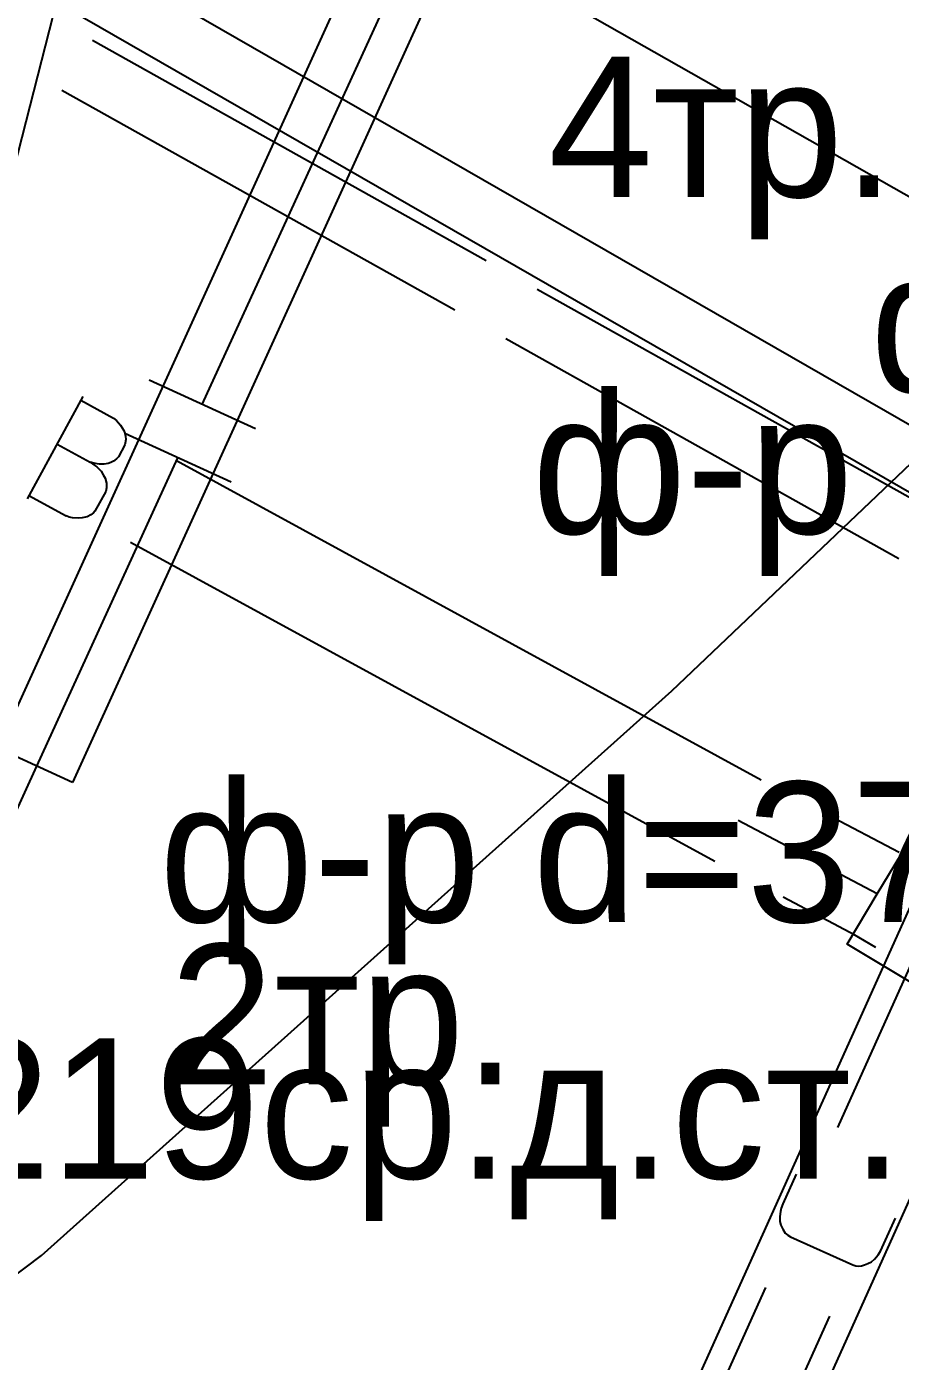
# Model space of a CAD drawing. Header units: metres. Extents: x -2743 to 126, y 13385 to 13916.
# Drawn here: x -1908.59 to -1901.12, y 13659.96 to 13671.37 of the extents above; entities that cross this region are included whole.
import ezdxf

# ---------------------------------------------------------------- set-up
doc = ezdxf.new("R2010")
doc.units = ezdxf.units.M
for name, color, linetype in [('output[1-12]_3_ДЖКХ-24_03233pp$0$Водосток проектный', 7, 'Continuous'), ('output[1-12]_3_ДЖКХ-24_03233up$0$Водопровод', 7, 'Continuous'), ('output[1-12]_3_ДЖКХ-24_03233up$0$Газопровод', 7, 'Continuous'), ('output[1-12]_3_ДЖКХ-24_03233up$0$Кабели', 7, 'Continuous'), ('output[1-12]_3_ДЖКХ-24_03233up$0$Кабель электрический', 7, 'Continuous'), ('output[19-22]_3_ДЖКХ-25_01840up$0$Газопровод', 7, 'Continuous'), ('output[19-22]_3_ДЖКХ-25_01840up$0$Канализация самотёчная', 7, 'Continuous')]:
    doc.layers.add(name, color=color, linetype=linetype)

msp = doc.modelspace()

# ---------------------------------------------------------------- linework, layer by layer
at = {"layer": 'output[1-12]_3_ДЖКХ-24_03233pp$0$Водосток проектный'}
for points in [[(-1905.412, 13651.624), (-1905.877, 13651.833), (-1906.342, 13652.042), (-1897.973, 13670.64), (-1897.508, 13670.431), (-1897.043, 13670.222), (-1905.412, 13651.624)], [(-1901.652, 13661.956), (-1897.769, 13670.588)], [(-1902.009, 13661.557), (-1902.123, 13661.303), (-1902.137, 13661.267), (-1902.143, 13661.237), (-1902.149, 13661.194), (-1902.147, 13661.153), (-1902.14, 13661.12), (-1902.123, 13661.085), (-1902.102, 13661.053), (-1902.08, 13661.035), (-1902.057, 13661.02), (-1901.523, 13660.78), (-1901.498, 13660.773), (-1901.477, 13660.771), (-1901.448, 13660.773), (-1901.425, 13660.781), (-1901.394, 13660.792), (-1901.365, 13660.807), (-1901.339, 13660.83), (-1901.306, 13660.866), (-1901.287, 13660.897), (-1901.16, 13661.18)], [(-1906.151, 13651.956), (-1902.268, 13660.588)], [(-1905.604, 13651.71), (-1901.72, 13660.342)]]:
    msp.add_lwpolyline(points, dxfattribs=at)
at = {"layer": 'output[1-12]_3_ДЖКХ-24_03233up$0$Водопровод'}
for points in [[(-1908.106, 13668.207), (-1908.584, 13667.332)], [(-1908.124, 13668.175), (-1907.844, 13668.022), (-1907.82, 13668.003), (-1907.785, 13667.963), (-1907.757, 13667.916), (-1907.748, 13667.894), (-1907.742, 13667.869), (-1907.741, 13667.841), (-1907.744, 13667.808), (-1907.748, 13667.793), (-1907.803, 13667.692), (-1907.819, 13667.675), (-1907.844, 13667.655), (-1907.867, 13667.644), (-1907.892, 13667.634), (-1907.926, 13667.629), (-1907.967, 13667.63), (-1908.001, 13667.634), (-1908.046, 13667.646), (-1908.014, 13667.624), (-1907.987, 13667.605), (-1907.951, 13667.568), (-1907.933, 13667.539), (-1907.917, 13667.509), (-1907.906, 13667.467), (-1907.905, 13667.426), (-1907.912, 13667.394), (-1908.004, 13667.227), (-1908.016, 13667.212), (-1908.038, 13667.195), (-1908.071, 13667.178), (-1908.112, 13667.169), (-1908.145, 13667.166), (-1908.196, 13667.17), (-1908.225, 13667.175), (-1908.25, 13667.187)], [(-1908.328, 13667.8), (-1908.046, 13667.646)], [(-1907.307, 13667.66), (-1902.306, 13664.93)], [(-1908.568, 13667.36), (-1908.25, 13667.187)], [(-1907.7, 13666.963), (-1902.702, 13664.234)], [(-1901.127, 13664.307), (-1901.746, 13664.634)], [(-1901.314, 13663.953), (-1902.504, 13664.582)], [(-1898.977, 13663.133), (-1899.234, 13662.704), (-1899.491, 13662.275), (-1901.571, 13663.524), (-1901.314, 13663.953), (-1901.057, 13664.382), (-1898.977, 13663.133)], [(-1901.501, 13663.599), (-1902.12, 13663.926)], [(-1901.326, 13663.494), (-1901.52, 13663.61)]]:
    msp.add_lwpolyline(points, dxfattribs=at)
at = {"layer": 'output[1-12]_3_ДЖКХ-24_03233up$0$Газопровод'}
for points in [[(-1908.196, 13664.907), (-1908.831, 13665.196), (-1904.591, 13674.526), (-1903.956, 13674.237), (-1908.196, 13664.907)], [(-1907.086, 13668.138), (-1905.334, 13671.967)], [(-1906.631, 13667.93), (-1907.54, 13668.347)], [(-1906.839, 13667.476), (-1907.748, 13667.892)], [(-1909.045, 13663.856), (-1908.501, 13665.046), (-1907.294, 13667.684)]]:
    msp.add_lwpolyline(points, dxfattribs=at)
at = {"layer": 'output[1-12]_3_ДЖКХ-24_03233up$0$Кабели'}
for points in [[(-1912.858, 13653.778), (-1911.135, 13660.617), (-1907.522, 13674.748), (-1904.82, 13684.83)], [(-1911.116, 13658.858), (-1908.46, 13660.86), (-1903.07, 13665.69), (-1900.79, 13667.86), (-1899.25, 13670.33)]]:
    msp.add_lwpolyline(points, dxfattribs=at)
at = {"layer": 'output[1-12]_3_ДЖКХ-24_03233up$0$Кабель электрический'}
for points in [[(-1900.594, 13667.708), (-1908.244, 13672.109)], [(-1900.844, 13667.274), (-1908.494, 13671.675)], [(-1900.876, 13669.822), (-1904.025, 13671.613)], [(-1908.024, 13671.255), (-1904.659, 13669.371)], [(-1908.286, 13670.829), (-1904.926, 13668.948)], [(-1904.222, 13669.127), (-1900.857, 13667.243)], [(-1904.49, 13668.704), (-1901.13, 13666.822)]]:
    msp.add_lwpolyline(points, dxfattribs=at)

# ---------------------------------------------------------------- texts
at = {"layer": 'output[1-12]_3_ДЖКХ-24_03233up$0$Газопровод'}
msp.add_text('ф-р d=377ст.', height=1.2, dxfattribs=at).set_placement((-1907.454, 13663.712))
at = {"layer": 'output[1-12]_3_ДЖКХ-24_03233up$0$Кабели'}
msp.add_text('2тр.', height=1.2, dxfattribs=at).set_placement((-1907.365, 13662.324))
at = {"layer": 'output[1-12]_3_ДЖКХ-24_03233up$0$Кабель электрический'}
msp.add_text('4тр.', height=1.2, dxfattribs=at).set_placement((-1904.126, 13669.914))
at = {"layer": 'output[19-22]_3_ДЖКХ-25_01840up$0$Газопровод'}
msp.add_text('d=219ср.д.ст.Р=3атм.', height=1.2, dxfattribs=at).set_placement((-1911.104, 13661.519))
at = {"layer": 'output[19-22]_3_ДЖКХ-25_01840up$0$Канализация самотёчная'}
for s, p in [('d=355п/э', (-1901.375, 13668.245)), ('ф-р d=630ст.', (-1904.267, 13667.034))]:
    msp.add_text(s, height=1.2, dxfattribs=at).set_placement(p)

doc.saveas('drawing.dxf')
